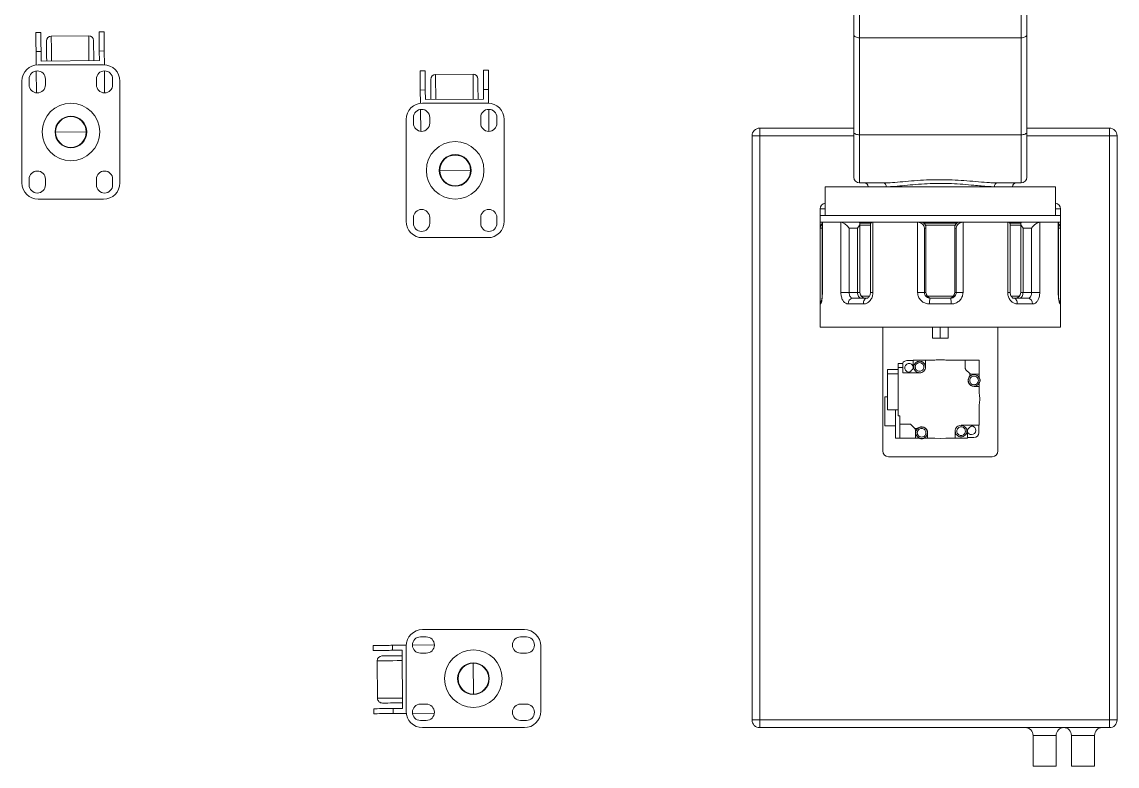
# Model space of a CAD drawing. Header units: millimetres. Extents: x 0 to 1189, y 0 to 841.
# Drawn here: x 200.9 to 314.9, y 202 to 279.4 of the extents above; entities that cross this region are included whole.
import ezdxf

# ---------------------------------------------------------------- set-up
doc = ezdxf.new("R2010")
doc.units = ezdxf.units.MM
doc.layers.get('0').update_dxf_attribs({"lineweight": 18})

msp = doc.modelspace()

# ---------------------------------------------------------------- linework, layer by layer
at = {"color": 7, "linetype": 'Continuous', "lineweight": 15}
for p, q in [((288.0824, 284.9728), (288.0824, 277.7813)), ((304.8824, 277.7813), (304.8824, 284.9728)), ((287.4824, 278.0813), (287.4824, 280.4542)), ((305.4824, 280.4542), (305.4824, 278.0813)), ((202.335, 278.3398), (202.8549, 278.3447)), ((208.9147, 278.4015), (209.4346, 278.4064)), ((207.8385, 277.9914), (203.9386, 277.9548)), ((287.4824, 267.9736), (287.4824, 278.0813)), ((304.8824, 277.7813), (288.0824, 277.7813)), ((288.0824, 277.7813), (288.0824, 267.6736)), ((304.8824, 267.6736), (304.8824, 277.7813)), ((305.4824, 278.0813), (305.4824, 267.9736)), ((202.8737, 276.3447), (202.3537, 276.3399)), ((202.3667, 274.9598), (202.3537, 276.3399)), ((202.8831, 275.3448), (202.8737, 276.3447)), ((208.9334, 276.4016), (209.4534, 276.4065)), ((208.9428, 275.4017), (208.9334, 276.4016)), ((209.4534, 276.4065), (209.4669, 274.9715)), ((202.5824, 274.9736), (209.3824, 274.9736)), ((202.8831, 275.3448), (208.9428, 275.4017)), ((202.3941, 272.0422), (202.3727, 274.3224)), ((209.4729, 274.3295), (209.4944, 272.0376)), ((242.335, 274.3398), (242.8549, 274.3447)), ((247.8385, 273.9914), (243.9386, 273.9548)), ((248.9147, 274.4015), (249.4346, 274.4064)), ((200.8824, 262.6736), (200.8824, 273.2736)), ((201.6364, 272.8836), (201.6364, 273.4836)), ((203.3284, 273.4836), (203.3284, 272.8836)), ((208.6364, 272.8836), (208.6364, 273.4836)), ((210.3284, 273.4836), (210.3284, 272.8836)), ((211.0824, 273.2736), (211.0824, 262.6736)), ((242.8737, 272.3447), (242.3537, 272.3399)), ((242.3667, 270.9598), (242.3537, 272.3399)), ((242.8831, 271.3448), (242.8737, 272.3447)), ((242.8831, 271.3448), (248.9428, 271.4017)), ((248.9334, 272.4016), (249.4534, 272.4065)), ((248.9428, 271.4017), (248.9334, 272.4016)), ((249.4534, 272.4065), (249.4669, 270.9715)), ((242.3941, 268.0422), (242.3727, 270.3224)), ((242.5824, 270.9736), (249.3824, 270.9736)), ((249.4729, 270.3295), (249.4944, 268.0376)), ((240.8824, 258.6736), (240.8824, 269.2736)), ((241.6364, 268.8836), (241.6364, 269.4836)), ((243.3284, 269.4836), (243.3284, 268.8836)), ((248.6364, 268.8836), (248.6364, 269.4836)), ((250.3284, 269.4836), (250.3284, 268.8836)), ((251.0824, 269.2736), (251.0824, 258.6736)), ((204.3825, 267.9585), (207.5823, 267.9886)), ((277.6824, 268.3736), (287.4824, 268.3736)), ((277.6824, 267.5736), (277.6824, 268.3736)), ((287.4824, 263.2736), (287.4824, 267.9736)), ((305.4824, 268.3736), (314.0824, 268.3736)), ((305.4824, 267.9736), (305.4824, 263.2736)), ((314.0824, 268.3736), (314.0824, 267.5736)), ((277.6824, 267.5736), (276.8824, 267.5736)), ((276.8824, 206.7736), (276.8824, 267.5736)), ((277.6824, 267.5736), (277.6824, 206.7736)), ((288.0824, 267.6736), (304.8824, 267.6736)), ((288.0824, 267.6736), (288.0824, 262.6736)), ((304.8824, 262.6736), (304.8824, 267.6736)), ((314.8824, 267.5736), (314.0824, 267.5736)), ((314.0824, 206.7736), (314.0824, 267.5736)), ((314.8824, 267.5736), (314.8824, 206.7736)), ((244.3825, 263.9585), (247.5824, 263.9886)), ((201.6364, 262.4636), (201.6364, 263.0636)), ((203.3284, 263.0636), (203.3284, 262.4636)), ((208.6364, 262.4636), (208.6364, 263.0636)), ((210.3284, 263.0636), (210.3284, 262.4636)), ((284.4824, 262.2736), (284.4824, 259.2736)), ((284.4824, 262.2736), (308.4824, 262.2736)), ((290.5584, 262.6736), (288.0824, 262.6736)), ((304.8824, 262.6736), (302.4064, 262.6736)), ((308.4824, 259.2736), (308.4824, 262.2736)), ((209.3824, 260.9736), (202.5824, 260.9736)), ((283.9824, 259.1736), (283.9824, 259.9736)), ((308.9824, 259.9736), (308.9824, 259.1736)), ((241.6364, 258.4636), (241.6364, 259.0636)), ((243.3284, 259.0636), (243.3284, 258.4636)), ((248.6364, 258.4636), (248.6364, 259.0636)), ((250.3284, 259.0636), (250.3284, 258.4636)), ((283.9824, 259.2736), (283.9824, 258.5736)), ((283.9824, 259.2736), (308.9824, 259.2736)), ((308.9824, 258.5736), (308.9824, 259.2736)), ((283.9824, 258.5736), (308.9824, 258.5736)), ((283.9824, 258.5736), (283.9824, 257.9736)), ((283.9824, 250.0736), (283.9824, 257.9736)), ((284.1967, 258.5677), (284.1967, 251.2736)), ((284.2075, 258.5736), (284.2075, 251.2736)), ((284.2075, 258.5736), (286.1329, 258.5736)), ((286.1329, 251.2736), (286.1329, 258.5736)), ((287.8705, 257.9736), (286.9908, 257.9736)), ((286.9908, 257.9736), (286.9908, 251.2736)), ((287.8705, 251.2736), (287.8705, 257.9736)), ((288.1083, 258.4736), (289.2433, 258.4736)), ((288.1094, 251.2736), (288.1094, 258.4527)), ((288.3363, 258.5736), (288.3363, 258.4736)), ((289.2091, 258.3346), (289.2091, 251.2736)), ((289.4726, 258.5736), (289.4726, 251.2736)), ((289.4726, 258.5736), (294.1209, 258.5736)), ((294.1209, 251.2736), (294.1209, 258.5736)), ((294.7855, 258.4736), (298.1793, 258.4736)), ((294.8284, 257.9736), (294.8284, 251.2736)), ((294.9817, 257.9736), (294.8284, 257.9736)), ((294.9817, 251.2736), (294.9817, 257.9736)), ((294.9875, 251.2736), (294.9875, 258.0571)), ((297.9773, 258.0571), (297.9773, 251.2736)), ((298.1365, 257.9736), (297.9832, 257.9736)), ((297.9832, 257.9736), (297.9832, 251.2736)), ((298.1365, 251.2736), (298.1365, 257.9736)), ((298.844, 258.5736), (298.844, 251.2736)), ((298.844, 258.5736), (303.4922, 258.5736)), ((303.4922, 251.2736), (303.4922, 258.5736)), ((303.7215, 258.4736), (304.8565, 258.4736)), ((303.7557, 251.2736), (303.7557, 258.3346)), ((304.6285, 258.4736), (304.6285, 258.5736)), ((304.8555, 258.4527), (304.8555, 251.2736)), ((305.9741, 257.9736), (305.0944, 257.9736)), ((305.0944, 257.9736), (305.0944, 251.2736)), ((305.9741, 251.2736), (305.9741, 257.9736)), ((306.832, 258.5736), (306.832, 251.2736)), ((306.832, 258.5736), (308.7573, 258.5736)), ((308.7573, 251.2736), (308.7573, 258.5736)), ((308.7681, 251.2736), (308.7681, 258.5677)), ((308.9824, 257.9736), (308.9824, 258.5736)), ((308.9824, 257.9736), (308.9824, 250.0736)), ((249.3824, 256.9736), (242.5824, 256.9736)), ((286.9908, 251.2736), (286.1329, 251.2736)), ((286.9908, 251.2736), (287.8705, 251.2736)), ((294.8284, 251.2736), (294.1209, 251.2736)), ((294.8284, 251.2736), (294.9817, 251.2736)), ((297.9832, 251.2736), (298.1365, 251.2736)), ((298.844, 251.2736), (298.1365, 251.2736)), ((305.0944, 251.2736), (305.9741, 251.2736)), ((306.832, 251.2736), (305.9741, 251.2736)), ((283.9824, 247.6736), (283.9824, 250.0736)), ((284.0321, 250.0736), (283.9824, 250.0736)), ((288.466, 250.0736), (286.8915, 250.0736)), ((287.3518, 250.6736), (288.8508, 250.6736)), ((297.5958, 250.0736), (295.3691, 250.0736)), ((295.4225, 250.6736), (297.5423, 250.6736)), ((304.1141, 250.6736), (305.613, 250.6736)), ((306.0734, 250.0736), (304.4989, 250.0736)), ((308.9824, 250.0736), (308.9327, 250.0736)), ((308.9824, 247.6736), (308.9824, 250.0736)), ((308.9824, 247.6736), (283.9824, 247.6736)), ((290.4824, 247.6736), (290.4824, 234.7736)), ((295.6824, 246.5236), (295.6824, 247.6736)), ((296.4824, 247.6736), (296.4824, 246.5236)), ((297.2824, 247.6736), (297.2824, 246.5236)), ((302.4824, 234.7736), (302.4824, 247.6736)), ((296.4824, 246.5236), (295.6824, 246.5236)), ((297.2824, 246.5236), (296.4824, 246.5236)), ((292.9824, 244.1736), (293.6424, 244.1736)), ((293.6424, 244.2336), (293.6424, 243.3637)), ((293.6424, 244.2336), (293.6428, 244.2336)), ((293.6428, 243.3644), (293.6428, 244.2336)), ((293.6428, 244.2336), (294.9424, 244.2336)), ((294.9424, 244.2336), (295.9111, 244.2336)), ((294.9424, 243.5152), (294.9424, 244.2336)), ((297.0537, 244.2336), (299.0824, 244.2336)), ((299.0824, 244.2336), (299.0824, 243.3708)), ((299.0824, 244.2336), (300.5424, 244.2336)), ((300.5424, 244.2336), (300.5424, 242.7736)), ((290.9824, 243.2492), (290.9824, 242.8112)), ((290.9824, 243.2492), (292.0824, 243.2492)), ((292.5824, 243.8936), (292.0824, 243.8936)), ((292.0824, 243.8936), (292.0824, 243.4558)), ((292.0824, 238.4136), (292.0824, 243.4558)), ((292.0824, 243.4558), (292.5824, 243.4558)), ((292.5824, 243.8936), (292.5824, 243.4558)), ((292.5824, 243.4558), (292.5824, 242.8952)), ((292.5824, 242.8952), (294.3224, 242.8952)), ((299.1507, 243.2204), (299.5424, 242.8267)), ((299.5424, 242.8267), (299.5424, 242.5471)), ((290.9824, 242.8112), (292.0824, 242.8112)), ((290.9824, 239.0579), (290.9824, 242.8112)), ((299.6797, 242.7736), (300.5424, 242.7736)), ((300.5424, 242.7736), (300.5424, 242.4256)), ((300.5424, 241.8097), (300.5424, 241.4976)), ((299.9897, 241.4976), (300.5424, 241.4976)), ((300.5424, 241.4976), (300.5424, 240.7449)), ((290.7224, 237.3836), (290.7224, 240.4036)), ((290.7224, 240.4036), (290.9824, 240.4036)), ((300.5424, 239.6022), (300.5424, 237.452)), ((290.9824, 239.0579), (292.0824, 239.0579)), ((291.8024, 236.1136), (291.8024, 239.0579)), ((292.2824, 238.4136), (292.0824, 238.4136)), ((292.2824, 238.4136), (292.2824, 237.5736)), ((291.8024, 237.3836), (290.7224, 237.3836)), ((293.2852, 237.5736), (292.2824, 237.5736)), ((292.2824, 237.5736), (292.2824, 236.1136)), ((293.8293, 237.1136), (293.4356, 237.5053)), ((293.8286, 237.1128), (293.8142, 237.1268)), ((300.5424, 237.452), (298.6424, 237.452)), ((300.4824, 237.452), (300.4824, 236.6736)), ((291.8024, 236.1136), (292.2824, 236.1136)), ((292.2824, 236.1136), (293.8824, 236.1136)), ((293.8293, 237.1136), (294.1089, 237.1136)), ((293.8824, 236.9763), (293.8824, 236.1136)), ((293.8824, 236.1136), (294.2304, 236.1136)), ((294.8463, 236.1136), (295.1583, 236.1136)), ((295.1583, 236.1136), (295.1583, 236.6663)), ((295.1583, 236.1136), (295.9111, 236.1136)), ((296.4824, 236.0736), (295.9111, 236.1136)), ((297.0537, 236.1136), (296.4824, 236.0736)), ((297.0537, 236.1136), (298.0224, 236.1136)), ((298.0224, 236.832), (298.0224, 236.1136)), ((298.0224, 236.1136), (299.322, 236.1136)), ((299.322, 236.9827), (299.322, 236.1136)), ((299.3224, 236.1136), (299.322, 236.1136)), ((299.3224, 236.9834), (299.3224, 236.1136)), ((299.3224, 236.1736), (299.9824, 236.1736)), ((291.0824, 234.1736), (301.8824, 234.1736)), ((242.5824, 216.1736), (253.1824, 216.1736)), ((237.4544, 214.0058), (237.4496, 214.5258)), ((239.4495, 214.5446), (240.8845, 214.558)), ((239.4544, 214.0246), (239.4495, 214.5446)), ((240.8824, 207.6736), (240.8824, 214.4736)), ((241.5265, 214.5641), (243.8183, 214.5856)), ((242.3724, 215.4196), (242.9724, 215.4196)), ((252.7924, 215.4196), (253.3924, 215.4196)), ((254.8824, 214.4736), (254.8824, 207.6736)), ((240.4543, 214.034), (239.4544, 214.0246)), ((240.5112, 207.9742), (240.4543, 214.034)), ((242.9724, 213.7276), (242.3724, 213.7276)), ((253.3924, 213.7276), (252.7924, 213.7276)), ((237.8646, 212.9296), (237.9012, 209.0298)), ((247.8974, 209.4736), (247.8674, 212.6735)), ((237.5162, 207.4261), (237.5113, 207.9461)), ((240.5112, 207.9742), (239.5112, 207.9648)), ((239.5112, 207.9648), (239.5161, 207.4449)), ((243.8138, 207.4852), (241.5336, 207.4638)), ((242.3724, 208.4196), (242.9724, 208.4196)), ((252.7924, 208.4196), (253.3924, 208.4196)), ((240.8962, 207.4578), (239.5161, 207.4449)), ((242.9724, 206.7276), (242.3724, 206.7276)), ((253.3924, 206.7276), (252.7924, 206.7276)), ((277.6824, 206.7736), (276.8824, 206.7736)), ((277.6824, 206.7736), (314.0824, 206.7736)), ((277.6824, 205.9736), (277.6824, 206.7736)), ((314.8824, 206.7736), (314.0824, 206.7736)), ((314.0824, 206.7736), (314.0824, 205.9736)), ((253.1824, 205.9736), (242.5824, 205.9736)), ((314.0824, 205.9736), (277.6824, 205.9736)), ((306.1317, 205.1736), (306.1317, 201.9736)), ((308.5317, 201.9736), (308.5317, 205.1736)), ((310.1317, 205.1736), (310.1317, 201.9736)), ((312.5317, 201.9736), (312.5317, 205.1736)), ((308.5317, 201.9736), (306.1317, 201.9736)), ((312.5317, 201.9736), (310.1317, 201.9736))]:
    msp.add_line(p, q, dxfattribs=at)
at = {"color": 8, "linetype": 'Continuous', "lineweight": 15}
for p, q in [((287.4824, 267.5736), (277.6824, 267.5736)), ((314.0824, 267.5736), (305.4824, 267.5736)), ((284.4824, 259.9736), (283.9824, 259.9736)), ((308.4824, 259.9736), (308.9824, 259.9736)), ((284.1967, 257.9736), (283.9824, 257.9736)), ((289.2091, 258.2736), (288.1094, 258.2736)), ((298.021, 258.2736), (294.9438, 258.2736)), ((304.8555, 258.2736), (303.7557, 258.2736)), ((308.9824, 257.9736), (308.7681, 257.9736)), ((284.2075, 251.2736), (284.1968, 251.2736)), ((288.1094, 251.2736), (287.8705, 251.2736)), ((288.2622, 250.8736), (289.0765, 250.8736)), ((289.4726, 251.2736), (289.2091, 251.2736)), ((294.9875, 251.2736), (294.9817, 251.2736)), ((295.1403, 250.8736), (297.8245, 250.8736)), ((297.9832, 251.2736), (297.9773, 251.2736)), ((303.7557, 251.2736), (303.4922, 251.2736)), ((303.8909, 250.8736), (304.7027, 250.8736)), ((305.0944, 251.2736), (304.8555, 251.2736)), ((308.7681, 251.2736), (308.7573, 251.2736)), ((307.3317, 205.1736), (306.1317, 205.1736)), ((308.5317, 205.1736), (307.3317, 205.1736)), ((311.3317, 205.1736), (310.1317, 205.1736)), ((312.5317, 205.1736), (311.3317, 205.1736))]:
    msp.add_line(p, q, dxfattribs=at)
at = {"color": 7, "linetype": 'Continuous', "lineweight": 15}
for points in [[(202.335, 278.3398), (202.3353, 278.2993), (202.3364, 278.181), (202.3382, 277.9947), (202.3404, 277.7552), (202.343, 277.4821), (202.3457, 277.1975), (202.3482, 276.9244), (202.3505, 276.685), (202.3522, 276.4986), (202.3534, 276.3804), (202.3537, 276.3399)], [(202.8549, 278.3447), (202.8553, 278.3042), (202.8564, 278.1859), (202.8582, 277.9995), (202.8604, 277.7601), (202.863, 277.487), (202.8657, 277.2024), (202.8682, 276.9293), (202.8705, 276.6899), (202.8722, 276.5035), (202.8733, 276.3853), (202.8737, 276.3447)], [(208.9147, 278.4015), (208.915, 278.361), (208.9162, 278.2428), (208.9179, 278.0564), (208.9202, 277.817), (208.9227, 277.5439), (208.9254, 277.2593), (208.9279, 276.9862), (208.9302, 276.7468), (208.932, 276.5604), (208.9331, 276.4421), (208.9334, 276.4016)], [(209.4346, 278.4064), (209.435, 278.3659), (209.4361, 278.2477), (209.4379, 278.0613), (209.4401, 277.8219), (209.4427, 277.5488), (209.4454, 277.2642), (209.4479, 276.9911), (209.4502, 276.7516), (209.4519, 276.5653), (209.453, 276.447), (209.4534, 276.4065)], [(203.4631, 275.3502), (203.463, 275.3615), (203.4587, 275.8186), (203.4548, 276.2306), (203.4514, 276.5908), (203.4486, 276.8935), (203.4463, 277.1342), (203.4447, 277.3088), (203.4437, 277.4147), (203.4434, 277.4501)], [(208.3431, 277.4961), (208.3435, 277.4607), (208.3445, 277.3548), (208.3461, 277.1801), (208.3484, 276.9395), (208.3512, 276.6368), (208.3546, 276.2766), (208.3585, 275.8646), (208.3628, 275.4075), (208.3628, 275.3962)], [(287.4824, 278.0813), (287.494, 278.0227), (287.5281, 277.9664), (287.5835, 277.9146), (287.6582, 277.8691), (287.7491, 277.8318), (287.8528, 277.8041), (287.9654, 277.787), (288.0824, 277.7813)], [(304.8824, 277.7813), (304.9995, 277.787), (305.112, 277.8041), (305.2158, 277.8318), (305.3067, 277.8691), (305.3813, 277.9146), (305.4368, 277.9664), (305.4709, 278.0227), (305.4824, 278.0813)], [(242.335, 274.3398), (242.3353, 274.2993), (242.3364, 274.181), (242.3382, 273.9947), (242.3404, 273.7552), (242.343, 273.4821), (242.3457, 273.1975), (242.3482, 272.9244), (242.3505, 272.685), (242.3522, 272.4986), (242.3534, 272.3804), (242.3537, 272.3399)], [(242.8549, 274.3447), (242.8553, 274.3042), (242.8564, 274.1859), (242.8582, 273.9995), (242.8604, 273.7601), (242.863, 273.487), (242.8657, 273.2024), (242.8682, 272.9293), (242.8705, 272.6899), (242.8722, 272.5035), (242.8733, 272.3853), (242.8737, 272.3447)], [(248.9147, 274.4015), (248.915, 274.361), (248.9162, 274.2428), (248.9179, 274.0564), (248.9202, 273.817), (248.9227, 273.5439), (248.9254, 273.2593), (248.928, 272.9862), (248.9302, 272.7468), (248.932, 272.5604), (248.9331, 272.4421), (248.9334, 272.4016)], [(249.4346, 274.4064), (249.435, 274.3659), (249.4361, 274.2477), (249.4379, 274.0613), (249.4401, 273.8219), (249.4427, 273.5488), (249.4454, 273.2642), (249.4479, 272.9911), (249.4502, 272.7516), (249.4519, 272.5653), (249.453, 272.447), (249.4534, 272.4065)], [(243.4631, 271.3502), (243.463, 271.3615), (243.4587, 271.8186), (243.4548, 272.2306), (243.4514, 272.5908), (243.4486, 272.8935), (243.4463, 273.1342), (243.4447, 273.3088), (243.4437, 273.4147), (243.4434, 273.4501)], [(248.3431, 273.4961), (248.3435, 273.4607), (248.3445, 273.3548), (248.3461, 273.1801), (248.3484, 272.9395), (248.3512, 272.6368), (248.3546, 272.2766), (248.3585, 271.8646), (248.3628, 271.4075), (248.3629, 271.3962)], [(287.4824, 267.9736), (287.494, 267.915), (287.5281, 267.8588), (287.5835, 267.8069), (287.6582, 267.7614), (287.7491, 267.7241), (287.8528, 267.6964), (287.9654, 267.6793), (288.0824, 267.6736)], [(304.8824, 267.6736), (304.9995, 267.6793), (305.112, 267.6964), (305.2158, 267.7241), (305.3067, 267.7614), (305.3813, 267.8069), (305.4368, 267.8588), (305.4709, 267.915), (305.4824, 267.9736)], [(287.8705, 251.2736), (287.8774, 251.1565), (287.898, 251.0439), (287.9313, 250.9402), (287.9762, 250.8493), (288.031, 250.7747), (288.0934, 250.7192), (288.1611, 250.6851), (288.2316, 250.6736)], [(305.0944, 251.2736), (305.0874, 251.1565), (305.0669, 251.0439), (305.0335, 250.9402), (304.9886, 250.8493), (304.9339, 250.7747), (304.8715, 250.7192), (304.8037, 250.6851), (304.7333, 250.6736)], [(288.466, 250.0736), (288.4734, 250.1906), (288.4953, 250.3032), (288.5308, 250.4069), (288.5787, 250.4978), (288.637, 250.5724), (288.7035, 250.6279), (288.7757, 250.662), (288.8508, 250.6736)], [(304.4989, 250.0736), (304.4915, 250.1906), (304.4696, 250.3032), (304.434, 250.4069), (304.3862, 250.4978), (304.3279, 250.5724), (304.2613, 250.6279), (304.1892, 250.662), (304.1141, 250.6736)], [(237.4496, 214.5258), (237.4901, 214.5262), (237.6083, 214.5273), (237.7947, 214.529), (238.0341, 214.5313), (238.3072, 214.5338), (238.5918, 214.5365), (238.8649, 214.5391), (239.1043, 214.5413), (239.2907, 214.5431), (239.409, 214.5442), (239.4495, 214.5446)], [(237.4544, 214.0058), (237.4949, 214.0062), (237.6132, 214.0073), (237.7996, 214.009), (238.039, 214.0113), (238.3121, 214.0139), (238.5967, 214.0165), (238.8698, 214.0191), (239.1092, 214.0213), (239.2956, 214.0231), (239.4138, 214.0242), (239.4544, 214.0246)], [(238.3598, 213.4343), (238.3953, 213.4346), (238.5012, 213.4356), (238.6758, 213.4372), (238.9164, 213.4395), (239.2192, 213.4423), (239.5794, 213.4457), (239.9914, 213.4496), (240.4485, 213.4539), (240.4598, 213.454)], [(237.5113, 207.9461), (237.5518, 207.9465), (237.6701, 207.9476), (237.8564, 207.9493), (238.0959, 207.9516), (238.369, 207.9541), (238.6536, 207.9568), (238.9267, 207.9594), (239.1661, 207.9616), (239.3525, 207.9634), (239.4707, 207.9645), (239.5112, 207.9648)], [(240.5058, 208.5542), (240.4945, 208.5541), (240.0374, 208.5498), (239.6254, 208.5459), (239.2652, 208.5426), (238.9624, 208.5397), (238.7218, 208.5375), (238.5472, 208.5358), (238.4413, 208.5348), (238.4058, 208.5345)], [(237.5162, 207.4261), (237.5567, 207.4265), (237.6749, 207.4276), (237.8613, 207.4293), (238.1008, 207.4316), (238.3739, 207.4341), (238.6585, 207.4368), (238.9316, 207.4394), (239.171, 207.4416), (239.3574, 207.4434), (239.4756, 207.4445), (239.5161, 207.4449)]]:
    msp.add_lwpolyline(points, dxfattribs=at)
at = {"color": 8, "linetype": 'Continuous', "lineweight": 15}
for points in [[(203.9386, 277.9548), (203.939, 277.9197), (203.94, 277.8149), (203.9416, 277.6419), (203.9438, 277.4031), (203.9466, 277.1019), (203.95, 276.7424), (203.9539, 276.3298), (203.9582, 275.8698), (203.9629, 275.3689), (203.963, 275.3549)], [(207.8629, 275.3915), (207.8627, 275.4055), (207.858, 275.9064), (207.8537, 276.3664), (207.8499, 276.779), (207.8465, 277.1385), (207.8436, 277.4397), (207.8414, 277.6785), (207.8398, 277.8515), (207.8388, 277.9563), (207.8385, 277.9914)], [(243.9386, 273.9548), (243.939, 273.9197), (243.94, 273.8149), (243.9416, 273.6419), (243.9438, 273.4031), (243.9466, 273.1019), (243.95, 272.7424), (243.9539, 272.3298), (243.9582, 271.8698), (243.9629, 271.3689), (243.963, 271.3549)], [(247.8629, 271.3915), (247.8627, 271.4055), (247.858, 271.9064), (247.8537, 272.3664), (247.8499, 272.779), (247.8465, 273.1385), (247.8436, 273.4397), (247.8414, 273.6785), (247.8398, 273.8515), (247.8388, 273.9563), (247.8385, 273.9914)], [(240.4644, 212.954), (240.4505, 212.9539), (239.9496, 212.9492), (239.4896, 212.9449), (239.0769, 212.941), (238.7175, 212.9376), (238.4162, 212.9348), (238.1774, 212.9325), (238.0044, 212.9309), (237.8997, 212.9299), (237.8646, 212.9296)], [(237.9012, 209.0298), (237.9363, 209.0301), (238.0411, 209.0311), (238.2141, 209.0327), (238.4529, 209.035), (238.7541, 209.0378), (239.1136, 209.0412), (239.5262, 209.045), (239.9862, 209.0493), (240.4871, 209.054), (240.5011, 209.0542)]]:
    msp.add_lwpolyline(points, dxfattribs=at)
at = {"color": 7, "linetype": 'Continuous', "lineweight": 15}
for centre, radius in [((205.9824, 267.9736), 2.9952), ((205.9824, 267.9736), 1.65), ((205.9824, 267.9736), 1.6), ((245.9824, 263.9736), 2.9952), ((245.9824, 263.9736), 1.65), ((245.9824, 263.9736), 1.6), ((247.8824, 211.0736), 2.9952), ((247.8824, 211.0736), 1.65), ((247.8824, 211.0736), 1.6)]:
    msp.add_circle(centre, radius, dxfattribs=at)
for centre, radius, start, end in [((203.9433, 277.4548), 0.5, 90.53784, 180.53784), ((207.8432, 277.4914), 0.5, 0.53784, 90.53784), ((202.5824, 273.2736), 1.7, 90, 180), ((209.3824, 273.2736), 1.7, 0, 90), ((202.4824, 273.4836), 0.846, 0, 180), ((209.4824, 273.4836), 0.846, 0, 180), ((243.9433, 273.4548), 0.5, 90.53784, 180.53784), ((247.8432, 273.4914), 0.5, 0.53784, 90.53784), ((202.4824, 272.8836), 0.846, 180, 0), ((209.4824, 272.8836), 0.846, 180, 0), ((242.5824, 269.2736), 1.7, 90, 180), ((242.4824, 269.4836), 0.846, 0, 180), ((249.4824, 269.4836), 0.846, 0, 180), ((249.3824, 269.2736), 1.7, 0, 90), ((242.4824, 268.8836), 0.846, 180, 0), ((249.4824, 268.8836), 0.846, 180, 0), ((277.6824, 267.5736), 0.8, 90, 180), ((314.0824, 267.5736), 0.8, 0, 90), ((202.4824, 263.0636), 0.846, 0, 180), ((209.4824, 263.0636), 0.846, 0, 180), ((202.5824, 262.6736), 1.7, 180, 270), ((202.4824, 262.4636), 0.846, 180, 0), ((209.4824, 262.4636), 0.846, 180, 360), ((209.3824, 262.6736), 1.7, 270, 0), ((288.0824, 263.2736), 0.6, 180, 270), ((288.5824, 262.2736), 0.4, 0, 90), ((290.5001, 262.3173), 0.361, 353.035369, 80.694966), ((302.4648, 262.3173), 0.361, 99.305475, 186.963644), ((304.3824, 262.2736), 0.4, 90, 180), ((304.8824, 263.2736), 0.6, 270, 0), ((284.5824, 259.9736), 0.6, 99.594068, 180), ((308.3824, 259.9736), 0.6, 0, 80.405932), ((242.4824, 259.0636), 0.846, 0, 180), ((249.4824, 259.0636), 0.846, 0, 180), ((242.5824, 258.6736), 1.7, 180, 270), ((242.4824, 258.4636), 0.846, 180, 0), ((249.4824, 258.4636), 0.846, 180, 0), ((249.3824, 258.6736), 1.7, 270, 0), ((284.5824, 257.9736), 0.6, 130.003143, 180), ((308.3824, 257.9736), 0.6, 0, 49.996857), ((288.7094, 251.2736), 0.6, 180, 270), ((295.5788, 251.2707), 0.5971, 179.721152, 269.718468), ((295.5875, 251.2736), 0.6, 180, 270), ((297.3773, 251.2736), 0.6, 270, 0), ((297.3861, 251.2707), 0.5971, 270.281532, 0.278848), ((304.2555, 251.2736), 0.6, 270, 0), ((284.5824, 250.0736), 0.6, 139.21461, 180), ((287.4322, 250.1353), 0.5443, 98.495716, 186.508096), ((297.0934, 250.2224), 1.7307, 164.888415, 184.932454), ((295.8716, 250.2224), 1.7306, 355.067195, 15.112501), ((305.5326, 250.1353), 0.5443, 353.491675, 81.504333), ((308.3824, 250.0736), 0.6, 0, 40.156561), ((299.7351, 236.9209), 0.45, 270, 88.027134), ((299.7351, 236.9209), 0.45, 203.495467, 270), ((299.9824, 236.6736), 0.5, 270, 0), ((291.0824, 234.7736), 0.6, 180, 270), ((301.8824, 234.7736), 0.6, 270, 0), ((242.5824, 214.4736), 1.7, 90, 180), ((253.1824, 214.4736), 1.7, 360, 90), ((242.3724, 214.5736), 0.846, 90, 270), ((242.9724, 214.5736), 0.846, 270, 90), ((252.7924, 214.5736), 0.846, 90, 270), ((253.3924, 214.5736), 0.846, 270, 90), ((238.3645, 212.9343), 0.5, 90.53784, 180.53784), ((238.4011, 209.0345), 0.5, 180.53784, 270.53784), ((242.5824, 207.6736), 1.7, 180, 270), ((242.3724, 207.5736), 0.846, 90, 270), ((242.9724, 207.5736), 0.846, 270, 90), ((252.7924, 207.5736), 0.846, 90, 270), ((253.1824, 207.6736), 1.7, 270, 0), ((253.3924, 207.5736), 0.846, 270, 90), ((277.6824, 206.7736), 0.8, 180, 270), ((314.0824, 206.7736), 0.8, 270, 0), ((305.3317, 205.1736), 0.8, 0, 90), ((309.3317, 205.1736), 0.8, 90, 180), ((309.3317, 205.1736), 0.8, 0, 90), ((313.3317, 205.1736), 0.8, 90, 180)]:
    msp.add_arc(centre, radius, start, end, dxfattribs=at)
at = {"color": 8, "linetype": 'Continuous', "lineweight": 15}
for centre, radius, start, end in [((284.6339, 250.0736), 0.6018, 151.429384, 180.006986), ((308.3309, 250.0736), 0.6019, 359.994003, 27.230374)]:
    msp.add_arc(centre, radius, start, end, dxfattribs=at)
at = {"color": 7, "linetype": 'Continuous', "lineweight": 15}
for centre, major_axis, ratio, start_param, end_param in [((284.7967, 257.9736), (0.5985, -0.5985), 0.06992681, 3.07177948, 3.21140582), ((286.6297, 257.9736), (0.569, -0.569), 0.33459532, 1.24791042, 2.81870674), ((287.5094, 257.9736), (0.569, 0.569), 0.33459532, 5.03527489, 6.55048705), ((289.8091, 257.9736), (0.537, -0.537), 0.49858161, 2.6790804, 3.60410491), ((294.2342, 257.9736), (0.4528, -0.4528), 0.86928674, 0.85521133, 2.42600766), ((294.3875, 257.9736), (0.4528, 0.4528), 0.86928674, 5.42797397, 6.94318613), ((298.5773, 257.9736), (0.4528, -0.4528), 0.86928674, 2.48159183, 3.99680399), ((298.7306, 257.9736), (0.4528, 0.4528), 0.86928674, 0.71558499, 2.28638132), ((303.1557, 257.9736), (0.537, 0.537), 0.49858161, 5.82067306, 6.74569756), ((305.4555, 257.9736), (-0.569, 0.569), 0.33459532, 6.01588357, 7.53109572), ((306.3352, 257.9736), (0.569, 0.569), 0.33459532, 0.32288591, 1.89368224), ((308.1681, 257.9736), (0.5985, 0.5985), 0.06992681, 6.21337214, 6.35299848)]:
    msp.add_ellipse(centre, major_axis=major_axis, ratio=ratio, start_param=start_param, end_param=end_param, dxfattribs=at)
for points, knots in [([(290.5584, 262.6736), (290.8621, 262.6821), (291.4784, 262.6996), (292.5738, 262.7993), (293.772, 262.9032), (295.0435, 262.9851), (296.3721, 263.0192), (297.6853, 262.995), (298.9612, 262.9211), (300.1899, 262.8169), (301.1634, 262.7302), (301.9011, 262.6819), (302.238, 262.6763), (302.4064, 262.6736)], [0, 0, 0, 0, 1.14144963, 2.31707186, 3.47069906, 4.65505456, 5.82608528, 7.03054011, 8.16314372, 9.32495821, 10.57577238, 11.22340313, 11.87095339, 11.87095339, 11.87095339, 11.87095339]), ([(302.1065, 262.2736), (301.8963, 262.2784), (301.4751, 262.2882), (300.7487, 262.3499), (299.8787, 262.4343), (298.8432, 262.5294), (297.6375, 262.608), (296.3836, 262.6314), (295.1249, 262.5987), (293.9117, 262.5117), (292.7767, 262.405), (291.7333, 262.3008), (291.15, 262.2826), (290.8584, 262.2736)], [0, 0, 0, 0, 0.8102779, 1.62404874, 2.43482789, 3.52027618, 4.60553555, 5.72470639, 6.84389653, 7.95056833, 9.05741826, 10.166049, 11.27413811, 11.27413811, 11.27413811, 11.27413811]), ([(284.0321, 250.0736), (284.041, 250.0794), (284.0634, 250.094), (284.1094, 250.2366), (284.1598, 250.5069), (284.1994, 250.8669), (284.2048, 251.1385), (284.2075, 251.2736)], [0, 0, 0, 0, 0.17793707, 0.44551765, 0.70956968, 0.96922155, 1.22615686, 1.22615686, 1.22615686, 1.22615686]), ([(284.1958, 251.2737), (284.1955, 251.2077), (284.1948, 251.0584), (284.1812, 250.8361), (284.1598, 250.6255), (284.1346, 250.4655), (284.1158, 250.3736), (284.1036, 250.3348), (284.1058, 250.3406), (284.1062, 250.3414)], [0, 0, 0, 0, 0.138941293, 0.314137819, 0.490956608, 0.665682937, 0.808719367, 0.922947189, 0.943140426, 0.943140426, 0.943140426, 0.943140426]), ([(286.1329, 251.2736), (286.1364, 251.1834), (286.1454, 250.9578), (286.2326, 250.6184), (286.3987, 250.3162), (286.6245, 250.1125), (286.8022, 250.0866), (286.8915, 250.0736)], [0, 0, 0, 0, 0.21915037, 0.548681, 0.88222857, 1.22075182, 1.56259023, 1.56259023, 1.56259023, 1.56259023]), ([(286.9908, 251.2736), (286.9923, 251.2285), (286.9962, 251.1162), (287.0346, 250.9473), (287.1104, 250.796), (287.2178, 250.6932), (287.3071, 250.6801), (287.3518, 250.6736)], [0, 0, 0, 0, 0.110965031, 0.276731013, 0.442030101, 0.607121258, 0.772499057, 0.772499057, 0.772499057, 0.772499057]), ([(288.466, 250.0736), (288.5379, 250.0794), (288.7179, 250.094), (288.998, 250.2366), (289.2572, 250.5069), (289.4375, 250.8669), (289.461, 251.1385), (289.4726, 251.2736)], [0, 0, 0, 0, 0.25090352, 0.6282396, 1.00058659, 1.36672483, 1.72903571, 1.72903571, 1.72903571, 1.72903571]), ([(289.2061, 251.2747), (289.2046, 251.2228), (289.2012, 251.1083), (289.1479, 250.9463), (289.0675, 250.8089), (288.9763, 250.7192), (288.8942, 250.6766), (288.8657, 250.6747), (288.8503, 250.6737)], [0, 0, 0, 0, 0.101998552, 0.225346117, 0.350032751, 0.47721405, 0.605338422, 0.753801091, 0.753801091, 0.753801091, 0.753801091]), ([(294.1209, 251.2736), (294.1271, 251.1834), (294.1427, 250.9578), (294.2948, 250.6184), (294.5772, 250.3162), (294.9497, 250.1125), (295.2288, 250.0866), (295.3691, 250.0736)], [0, 0, 0, 0, 0.26944936, 0.67461861, 1.08472465, 1.50095037, 1.92125234, 1.92125234, 1.92125234, 1.92125234]), ([(294.8284, 251.2736), (294.8313, 251.2285), (294.8386, 251.1162), (294.9098, 250.9473), (295.0432, 250.796), (295.221, 250.6932), (295.3553, 250.6801), (295.4225, 250.6736)], [0, 0, 0, 0, 0.134669139, 0.335844083, 0.536449754, 0.736812765, 0.937511466, 0.937511466, 0.937511466, 0.937511466]), ([(298.1365, 251.2736), (298.13, 251.2061), (298.1171, 251.0713), (298.016, 250.8916), (297.8662, 250.7559), (297.6983, 250.6838), (297.5868, 250.6765), (297.5423, 250.6736)], [0, 0, 0, 0, 0.201053885, 0.402173707, 0.60340447, 0.80441927, 0.93752884, 0.93752884, 0.93752884, 0.93752884]), ([(297.5958, 250.0736), (297.6885, 250.0794), (297.9208, 250.094), (298.2709, 250.2366), (298.587, 250.5069), (298.8024, 250.8669), (298.8302, 251.1385), (298.844, 251.2736)], [0, 0, 0, 0, 0.27878305, 0.69804178, 1.11176361, 1.51858813, 1.92116178, 1.92116178, 1.92116178, 1.92116178]), ([(303.4922, 251.2736), (303.4975, 251.1834), (303.5107, 250.9578), (303.6385, 250.6184), (303.8718, 250.3162), (304.1728, 250.1125), (304.3898, 250.0866), (304.4989, 250.0736)], [0, 0, 0, 0, 0.2424491, 0.60701357, 0.97602534, 1.35054685, 1.72873207, 1.72873207, 1.72873207, 1.72873207]), ([(304.1098, 250.6752), (304.0987, 250.6756), (304.075, 250.6764), (304.0042, 250.7086), (303.9116, 250.791), (303.8261, 250.9254), (303.7664, 251.0926), (303.7599, 251.2158), (303.7569, 251.2748)], [0, 0, 0, 0, 0.115795335, 0.247798013, 0.380148083, 0.505974416, 0.63243936, 0.749109645, 0.749109645, 0.749109645, 0.749109645]), ([(305.9741, 251.2736), (305.9707, 251.2061), (305.9638, 251.0713), (305.9086, 250.8916), (305.8217, 250.7559), (305.7176, 250.6838), (305.6428, 250.6765), (305.613, 250.6736)], [0, 0, 0, 0, 0.165766965, 0.331588241, 0.497499591, 0.66324019, 0.772977722, 0.772977722, 0.772977722, 0.772977722]), ([(306.0734, 250.0736), (306.1327, 250.0794), (306.2811, 250.094), (306.4961, 250.2366), (306.684, 250.5069), (306.8083, 250.8669), (306.8241, 251.1385), (306.832, 251.2736)], [0, 0, 0, 0, 0.22686951, 0.56805822, 0.90475016, 1.23582931, 1.56344632, 1.56344632, 1.56344632, 1.56344632]), ([(308.7573, 251.2736), (308.7585, 251.1834), (308.7615, 250.9578), (308.7903, 250.6184), (308.8377, 250.3162), (308.891, 250.1125), (308.9188, 250.0866), (308.9327, 250.0736)], [0, 0, 0, 0, 0.17183458, 0.43021626, 0.69175442, 0.95719827, 1.22523014, 1.22523014, 1.22523014, 1.22523014]), ([(308.859, 250.341), (308.8586, 250.342), (308.8577, 250.3448), (308.8438, 250.3975), (308.8243, 250.4991), (308.8011, 250.6593), (308.7815, 250.866), (308.7694, 251.0779), (308.7693, 251.217), (308.7693, 251.2737)], [0, 0, 0, 0, 0.062975794, 0.175196661, 0.314666396, 0.475973902, 0.64683613, 0.819949569, 0.939160669, 0.939160669, 0.939160669, 0.939160669]), ([(292.5396, 243.8936), (292.5663, 243.9405), (292.6253, 244.0444), (292.7872, 244.1504), (292.9174, 244.1658), (292.9824, 244.1736)], [0, 0, 0, 0, 0.161195869, 0.35698342, 0.552767939, 0.552767939, 0.552767939, 0.552767939]), ([(294.3224, 242.9152), (294.2439, 242.9242), (294.0868, 242.9422), (293.8871, 243.081), (293.7537, 243.2793), (293.7068, 243.5152), (293.7537, 243.751), (293.8871, 243.9494), (294.0868, 244.0881), (294.2439, 244.1061), (294.3224, 244.1152)], [0, 0, 0, 0, 0.23510857, 0.47021497, 0.70532136, 0.94042993, 1.17553557, 1.41064196, 1.64574835, 1.88085692, 1.88085692, 1.88085692, 1.88085692]), ([(294.3224, 243.0652), (294.2635, 243.0719), (294.1457, 243.0855), (293.9959, 243.1895), (293.8959, 243.3383), (293.8607, 243.5152), (293.8959, 243.6921), (293.9959, 243.8408), (294.1457, 243.9449), (294.2635, 243.9584), (294.3224, 243.9652)], [0, 0, 0, 0, 0.1763323, 0.35266064, 0.52899147, 0.70532084, 0.88165021, 1.05797855, 1.23430855, 1.41064085, 1.41064085, 1.41064085, 1.41064085]), ([(294.3224, 244.1152), (294.401, 244.1061), (294.5583, 244.0881), (294.7566, 243.9494), (294.8954, 243.751), (294.9134, 243.5938), (294.9224, 243.5152)], [0, 0, 0, 0, 0.234976651, 0.469954059, 0.704931468, 0.939908119, 0.939908119, 0.939908119, 0.939908119]), ([(294.3224, 243.9652), (294.3813, 243.9584), (294.4991, 243.9449), (294.6489, 243.8408), (294.749, 243.6921), (294.7841, 243.5152), (294.749, 243.3383), (294.6489, 243.1895), (294.4991, 243.0855), (294.3813, 243.0719), (294.3224, 243.0652)], [0, 0, 0, 0, 0.17632937, 0.35265936, 0.52898936, 0.70531873, 0.8816481, 1.05798058, 1.23430892, 1.41063828, 1.41063828, 1.41063828, 1.41063828]), ([(295.9111, 244.2336), (296.1016, 244.2536), (296.4824, 244.2936), (296.8633, 244.2536), (297.0537, 244.2336)], [0, 0, 0, 0, 0.57290757, 1.14581216, 1.14581216, 1.14581216, 1.14581216]), ([(293.2297, 243.8763), (293.1708, 243.8695), (293.053, 243.856), (292.9033, 243.7519), (292.8032, 243.6032), (292.768, 243.4263), (292.8032, 243.2494), (292.9033, 243.1006), (293.053, 242.9965), (293.1708, 242.983), (293.2297, 242.9763)], [0, 0, 0, 0, 0.17632937, 0.3526577, 0.52899019, 0.70531956, 0.88164892, 1.05798141, 1.23430975, 1.41063911, 1.41063911, 1.41063911, 1.41063911]), ([(293.6428, 243.3644), (293.5976, 243.2966), (293.5072, 243.1611), (293.3102, 243.0129), (293.0845, 242.9138), (292.922, 242.9014), (292.8408, 242.8952)], [0, 0, 0, 0, 0.243212725, 0.486425092, 0.729637959, 0.972851411, 0.972851411, 0.972851411, 0.972851411]), ([(293.6424, 243.603), (293.6145, 243.6529), (293.5577, 243.7544), (293.4057, 243.8556), (293.2884, 243.8694), (293.2297, 243.8763)], [0, 0, 0, 0, 0.170667871, 0.346848754, 0.5230336, 0.5230336, 0.5230336, 0.5230336]), ([(294.3224, 242.8952), (294.4037, 242.9045), (294.5662, 242.9231), (294.7711, 243.0665), (294.9145, 243.2714), (294.9331, 243.4339), (294.9424, 243.5152)], [0, 0, 0, 0, 0.242808905, 0.485618917, 0.728428929, 0.971240768, 0.971240768, 0.971240768, 0.971240768]), ([(299.1507, 243.2204), (299.1406, 243.2304), (299.1203, 243.2504), (299.0991, 243.2877), (299.085, 243.3282), (299.0833, 243.3566), (299.0824, 243.3708)], [0, 0, 0, 0, 0.042544223, 0.08508731, 0.127631342, 0.170175391, 0.170175391, 0.170175391, 0.170175391]), ([(299.5431, 242.8274), (299.5528, 242.8194), (299.572, 242.8032), (299.6059, 242.7866), (299.6421, 242.7756), (299.6672, 242.7742), (299.6797, 242.7736)], [0, 0, 0, 0, 0.037549877, 0.075101099, 0.112653194, 0.150202114, 0.150202114, 0.150202114, 0.150202114]), ([(299.5424, 242.5471), (299.5043, 242.5), (299.4281, 242.4058), (299.3715, 242.2305), (299.3645, 242.0482), (299.4112, 241.8711), (299.5066, 241.7148), (299.6429, 241.5936), (299.8086, 241.513), (299.9293, 241.5028), (299.9897, 241.4976)], [0, 0, 0, 0, 0.18081557, 0.36162736, 0.54244254, 0.72325628, 0.90407088, 1.08488721, 1.26570132, 1.44651515, 1.44651515, 1.44651515, 1.44651515]), ([(299.9897, 241.5176), (299.9111, 241.5267), (299.7541, 241.5447), (299.5543, 241.6835), (299.4209, 241.8818), (299.374, 242.1176), (299.4209, 242.3535), (299.5543, 242.5518), (299.7541, 242.6906), (299.9111, 242.7086), (299.9897, 242.7176)], [0, 0, 0, 0, 0.23510857, 0.47021497, 0.70532136, 0.94042699, 1.17553557, 1.41064196, 1.64574835, 1.88085692, 1.88085692, 1.88085692, 1.88085692]), ([(299.9897, 241.6676), (299.9308, 241.6744), (299.813, 241.6879), (299.6632, 241.792), (299.5631, 241.9407), (299.5279, 242.1176), (299.5631, 242.2945), (299.6632, 242.4433), (299.813, 242.5474), (299.9308, 242.5609), (299.9897, 242.5676)], [0, 0, 0, 0, 0.17632937, 0.35266186, 0.5289902, 0.70531957, 0.88164894, 1.05797976, 1.23431059, 1.41063996, 1.41063996, 1.41063996, 1.41063996]), ([(299.9897, 242.7176), (300.0682, 242.7086), (300.2252, 242.6906), (300.425, 242.5518), (300.5584, 242.3535), (300.6053, 242.1176), (300.5584, 241.8818), (300.425, 241.6835), (300.2252, 241.5447), (300.0682, 241.5267), (299.9897, 241.5176)], [0, 0, 0, 0, 0.23510563, 0.47021203, 0.70531842, 0.94042699, 1.17553262, 1.41063901, 1.64574541, 1.88085104, 1.88085104, 1.88085104, 1.88085104]), ([(299.9897, 242.5676), (300.0485, 242.5609), (300.1663, 242.5474), (300.3161, 242.4433), (300.4162, 242.2945), (300.4514, 242.1176), (300.4162, 241.9407), (300.3161, 241.792), (300.1663, 241.6879), (300.0485, 241.6744), (299.9897, 241.6676)], [0, 0, 0, 0, 0.17632937, 0.3526577, 0.52899019, 0.70531955, 0.88164892, 1.05797892, 1.23430892, 1.41063828, 1.41063828, 1.41063828, 1.41063828]), ([(300.5424, 242.4256), (300.5651, 242.3768), (300.6104, 242.2793), (300.6284, 242.1176), (300.6104, 241.956), (300.5651, 241.8585), (300.5424, 241.8097)], [0, 0, 0, 0, 0.160639983, 0.321278526, 0.481917069, 0.642557052, 0.642557052, 0.642557052, 0.642557052]), ([(300.5424, 240.7449), (300.5624, 240.5544), (300.6024, 240.1736), (300.5624, 239.7927), (300.5424, 239.6022)], [0, 0, 0, 0, 0.57291054, 1.14581811, 1.14581811, 1.14581811, 1.14581811]), ([(293.2852, 237.5736), (293.2994, 237.5727), (293.3278, 237.571), (293.3683, 237.5569), (293.4056, 237.5357), (293.4256, 237.5154), (293.4356, 237.5053)], [0, 0, 0, 0, 0.042544042, 0.085089002, 0.127632081, 0.170174273, 0.170174273, 0.170174273, 0.170174273]), ([(294.5383, 236.0663), (294.4598, 236.0754), (294.3028, 236.0934), (294.103, 236.2321), (293.9696, 236.4305), (293.9227, 236.6663), (293.9696, 236.9022), (294.103, 237.1005), (294.3028, 237.2393), (294.4598, 237.2573), (294.5383, 237.2663)], [0, 0, 0, 0, 0.23510563, 0.47021203, 0.70531842, 0.94042699, 1.17553262, 1.41063901, 1.64574541, 1.88085104, 1.88085104, 1.88085104, 1.88085104]), ([(295.1583, 236.6663), (295.1532, 236.7267), (295.143, 236.8474), (295.0624, 237.0131), (294.9411, 237.1494), (294.7849, 237.2448), (294.6078, 237.2915), (294.4255, 237.2845), (294.2502, 237.2278), (294.156, 237.1517), (294.1089, 237.1136)], [0, 0, 0, 0, 0.18081425, 0.36162836, 0.54244046, 0.72325506, 0.90406954, 1.08488472, 1.26570029, 1.44651586, 1.44651586, 1.44651586, 1.44651586]), ([(294.5383, 237.2663), (294.6169, 237.2573), (294.7739, 237.2393), (294.9736, 237.1005), (295.1071, 236.9022), (295.154, 236.6663), (295.1071, 236.4305), (294.9736, 236.2321), (294.7739, 236.0934), (294.6169, 236.0754), (294.5383, 236.0663)], [0, 0, 0, 0, 0.23510857, 0.47021497, 0.70532136, 0.94042699, 1.17553557, 1.41064196, 1.64574835, 1.88085692, 1.88085692, 1.88085692, 1.88085692]), ([(298.6424, 237.452), (298.5612, 237.4426), (298.3987, 237.424), (298.1938, 237.2806), (298.0504, 237.0757), (298.0317, 236.9132), (298.0224, 236.832)], [0, 0, 0, 0, 0.24280891, 0.485621413, 0.728429767, 0.971241611, 0.971241611, 0.971241611, 0.971241611]), ([(298.6424, 236.382), (298.5835, 236.3887), (298.4657, 236.4023), (298.3159, 236.5063), (298.2159, 236.6551), (298.1807, 236.832), (298.2159, 237.0089), (298.3159, 237.1576), (298.4657, 237.2617), (298.5835, 237.2752), (298.6424, 237.282)], [0, 0, 0, 0, 0.17632937, 0.35265936, 0.52898936, 0.70531873, 0.8816481, 1.05798058, 1.23430892, 1.41063828, 1.41063828, 1.41063828, 1.41063828]), ([(298.6424, 237.432), (298.721, 237.4229), (298.878, 237.4049), (299.0777, 237.2662), (299.2112, 237.0678), (299.258, 236.832), (299.2112, 236.5961), (299.0777, 236.3978), (298.878, 236.259), (298.721, 236.241), (298.6424, 236.232)], [0, 0, 0, 0, 0.23510563, 0.47021616, 0.70532255, 0.94042817, 1.1755338, 1.41064019, 1.64574906, 1.88085527, 1.88085527, 1.88085527, 1.88085527]), ([(298.6424, 237.282), (298.7013, 237.2752), (298.8191, 237.2617), (298.9689, 237.1576), (299.069, 237.0089), (299.1041, 236.832), (299.069, 236.6551), (298.9689, 236.5063), (298.8191, 236.4023), (298.7013, 236.3887), (298.6424, 236.382)], [0, 0, 0, 0, 0.17632937, 0.3526602, 0.52899102, 0.70532039, 0.88164976, 1.0579781, 1.23431059, 1.41063996, 1.41063996, 1.41063996, 1.41063996]), ([(300.124, 237.452), (300.0428, 237.4458), (299.8804, 237.4333), (299.6547, 237.3342), (299.4576, 237.186), (299.3672, 237.0505), (299.322, 236.9827)], [0, 0, 0, 0, 0.243213461, 0.486426339, 0.72964107, 0.972852012, 0.972852012, 0.972852012, 0.972852012]), ([(293.8824, 236.9763), (293.8817, 236.9888), (293.8804, 237.0139), (293.8694, 237.0501), (293.8527, 237.084), (293.8366, 237.1032), (293.8286, 237.1128)], [0, 0, 0, 0, 0.03755189, 0.075101119, 0.112650991, 0.150205053, 0.150205053, 0.150205053, 0.150205053]), ([(294.5383, 236.2163), (294.4794, 236.2231), (294.3616, 236.2366), (294.2119, 236.3407), (294.1118, 236.4894), (294.0766, 236.6663), (294.1118, 236.8432), (294.2119, 236.992), (294.3616, 237.096), (294.4794, 237.1096), (294.5383, 237.1163)], [0, 0, 0, 0, 0.1763288, 0.35265882, 0.52898883, 0.70532115, 0.88165053, 1.05798055, 1.23431057, 1.41063937, 1.41063937, 1.41063937, 1.41063937]), ([(294.5383, 236.0336), (294.4845, 236.0371), (294.3767, 236.0441), (294.2791, 236.0904), (294.2304, 236.1136)], [0, 0, 0, 0, 0.160565297, 0.321132033, 0.321132033, 0.321132033, 0.321132033]), ([(294.5383, 237.1163), (294.5972, 237.1096), (294.715, 237.096), (294.8648, 236.992), (294.9649, 236.8432), (295.0001, 236.6663), (294.9649, 236.4894), (294.8648, 236.3407), (294.715, 236.2366), (294.5972, 236.2231), (294.5383, 236.2163)], [0, 0, 0, 0, 0.1763288, 0.35266131, 0.52898967, 0.70531905, 0.88165138, 1.05797973, 1.23431224, 1.41064104, 1.41064104, 1.41064104, 1.41064104]), ([(294.8463, 236.1136), (294.7975, 236.0904), (294.7, 236.0441), (294.5922, 236.0371), (294.5383, 236.0336)], [0, 0, 0, 0, 0.160566736, 0.321132033, 0.321132033, 0.321132033, 0.321132033]), ([(298.6424, 236.232), (298.5638, 236.241), (298.4066, 236.259), (298.2082, 236.3978), (298.0695, 236.5961), (298.0514, 236.7533), (298.0424, 236.832)], [0, 0, 0, 0, 0.234977217, 0.469954608, 0.704931999, 0.939908632, 0.939908632, 0.939908632, 0.939908632])]:
    msp.add_open_spline(points, degree=3, knots=knots, dxfattribs=at)

doc.saveas('drawing.dxf')
